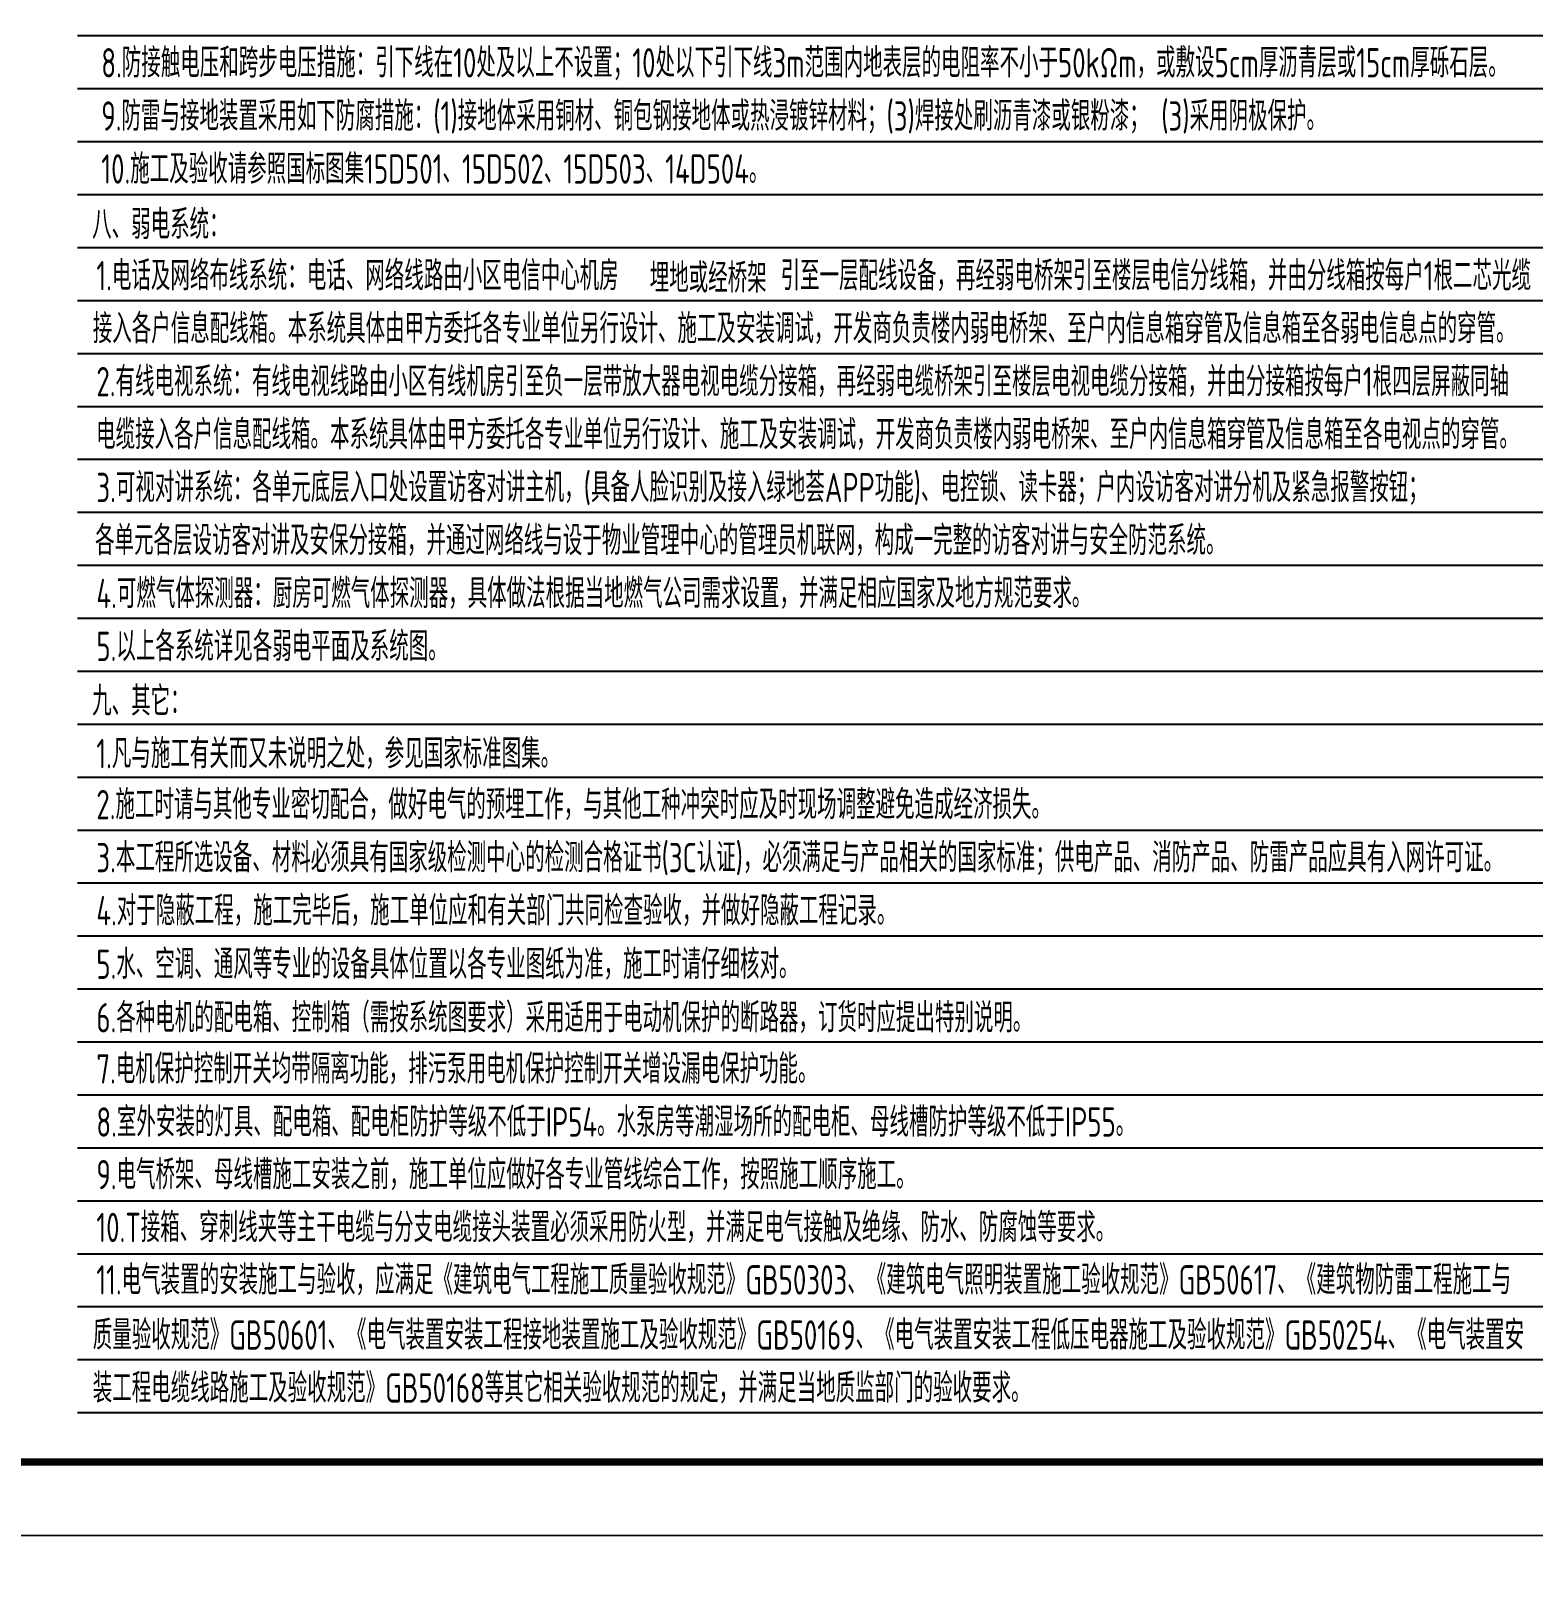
# Model space of a CAD drawing. Extents: x 3753737 to 4713801, y -857380 to 24339.
# Drawn here: x 4054718 to 4075223, y -630329 to -609328 of the extents above; entities that cross this region are included whole.
import ezdxf

# ---------------------------------------------------------------- set-up
doc = ezdxf.new("R2010")
doc.units = 0
doc.header["$LTSCALE"] = 1000
doc.header["$MEASUREMENT"] = 0
doc.layers.add('TEL_TEXT', color=7, linetype='CONTINUOUS')
doc.layers.add('图框', color=147, linetype='CONTINUOUS', lineweight=20)
doc.styles.add('TSSD_Dimension', font='Tssdeng.shx', dxfattribs={"width": 0.7, "bigfont": 'tssdchn.shx'})

msp = doc.modelspace()

# ---------------------------------------------------------------- linework, layer by layer
at = {"layer": 'TEL_TEXT', "color": 0}
for p, q in [((4055355.8, -609394.3), (4076725.9, -609394.3)), ((4055355.8, -610116.8), (4076725.9, -610116.8)), ((4055355.8, -610839.2), (4076725.9, -610839.2)), ((4055355.8, -611561.7), (4076725.9, -611561.7)), ((4055355.8, -612284.2), (4076725.9, -612284.2)), ((4055355.8, -613006.6), (4076725.9, -613006.6)), ((4055355.8, -613729.1), (4076725.9, -613729.1)), ((4055355.8, -614451.5), (4076725.9, -614451.5)), ((4055355.8, -615174), (4076725.9, -615174)), ((4055355.8, -615896.4), (4076725.9, -615896.4)), ((4055355.8, -616618.9), (4076725.9, -616618.9)), ((4055355.8, -617341.3), (4076725.9, -617341.3)), ((4055355.8, -618063.8), (4076725.9, -618063.8)), ((4055355.8, -618786.3), (4076725.9, -618786.3)), ((4055355.8, -619508.7), (4076725.9, -619508.7)), ((4055355.8, -620231.2), (4076725.9, -620231.2)), ((4055355.8, -620953.6), (4076725.9, -620953.6)), ((4055355.8, -621676.1), (4076725.9, -621676.1)), ((4055355.8, -622398.5), (4076725.9, -622398.5)), ((4055355.8, -623121), (4076725.9, -623121)), ((4055355.8, -623843.4), (4076725.9, -623843.4)), ((4055355.8, -624565.9), (4076725.9, -624565.9)), ((4055355.8, -625288.3), (4076725.9, -625288.3)), ((4055355.8, -626010.8), (4076725.9, -626010.8)), ((4055355.8, -626733.3), (4076725.9, -626733.3)), ((4055355.8, -627455.7), (4076725.9, -627455.7)), ((4055355.8, -628178.2), (4076725.9, -628178.2))]:
    msp.add_line(p, q, dxfattribs=at)
at = {"layer": '图框'}
for points in [[(4026611, -587899.4), (4086010.8, -587899.4), (4086010.8, -629853.6), (4026611, -629853.6)], [(4026611, -629853.6), (4110711, -629853.6), (4110711, -689253.6), (4026611, -689253.6)]]:
    msp.add_lwpolyline(points, close=True, dxfattribs=at)
at = {"layer": '图框', "const_width": 100}
msp.add_lwpolyline([(4029111, -628853.6), (4085011, -628853.6), (4085011, -588853.6), (4029111, -588853.6)], close=True, dxfattribs=at)

# ---------------------------------------------------------------- texts
at = {"layer": 'TEL_TEXT', "style": 'TSSD_Dimension', "width": 0.7}
for s, p in [('8.防接触电压和跨步电压措施：引下线在10处及以上不设置；10处以下引下线3m范围内地表层的电阻率不小于50kΩm，或敷设5cm厚沥青层或15cm厚砾石层。', (4055680.5, -609965)), ('9.防雷与接地装置采用如下防腐措施：(1)接地体采用铜材、铜包钢接地体或热浸镀锌材料；(3)焊接处刷沥青漆或银粉漆； (3)采用阴极保护。', (4055680.5, -610690.9)), ('10.施工及验收请参照国标图集15D501、15D502、15D503、14D504。', (4055680.5, -611413.4)), ('八、弱电系统：', (4055555.7, -612169.6)), ('1.电话及网络布线系统：电话、网络线路由小区电信中心机房             引至一层配线设备，再经弱电桥架引至楼层电信分线箱，并由分线箱按每户1根二芯光缆', (4055613.3, -612868.7)), ('接入各户信息配线箱。本系统具体由甲方委托各专业单位另行设计、施工及安装调试，开发商负责楼内弱电桥架、至户内信息箱穿管及信息箱至各弱电信息点的穿管。', (4055564.2, -613591.1)), ('2.有线电视系统：有线电视线路由小区有线机房引至负一层带放大器电视电缆分接箱，再经弱电缆桥架引至楼层电视电缆分接箱，并由分接箱按每户1根四层屏蔽同轴', (4055613.3, -614313.6)), ('电缆接入各户信息配线箱。本系统具体由甲方委托各专业单位另行设计、施工及安装调试，开发商负责楼内弱电桥架、至户内信息箱穿管及信息箱至各电视点的穿管。', (4055609.8, -615036)), ('3.可视对讲系统：各单元底层入口处设置访客对讲主机，(具备人脸识别及接入绿地荟APP功能)、电控锁、读卡器；户内设访客对讲分机及紧急报警按钮；', (4055613.3, -615758.5)), ('各单元各层设访客对讲及安保分接箱，并通过网络线与设于物业管理中心的管理员机联网，构成一完整的访客对讲与安全防范系统。', (4055595.7, -616481)), ('4.可燃气体探测器：厨房可燃气体探测器，具体做法根据当地燃气公司需求设置，并满足相应国家及地方规范要求。', (4055613.3, -617203.4)), ('5.以上各系统详见各弱电平面及系统图。', (4055613.3, -617925.9)), ('九、其它：', (4055555.7, -618671.7)), ('1.凡与施工有关而又未说明之处，参见国家标准图集。', (4055612.7, -619388.8)), ('2.施工时请与其他专业密切配合，做好电气的预埋工作，与其他工种冲突时应及时现场调整避免造成经济损失。', (4055612.7, -620084)), ('3.本工程所选设备、材料必须具有国家级检测中心的检测合格证书(3C认证)，必须满足与产品相关的国家标准；供电产品、消防产品、防雷产品应具有入网许可证。', (4055612.7, -620807.9)), ('4.对于隐蔽工程，施工完毕后，施工单位应和有关部门共同检查验收，并做好隐蔽工程记录。', (4055612.7, -621531.5)), ('5.水、空调、通风等专业的设备具体位置以各专业图纸为准，施工时请仔细核对。', (4055612.7, -622261.7)), ('6.各种电机的配电箱、控制箱（需按系统图要求）采用适用于电动机保护的断路器，订货时应提出特别说明。', (4055613.3, -622991.9)), ('7.电机保护控制开关均带隔离功能，排污泵用电机保护控制开关增设漏电保护功能。', (4055613.3, -623689.6)), ('8.室外安装的灯具、配电箱、配电柜防护等级不低于IP54。水泵房等潮湿场所的配电柜、母线槽防护等级不低于IP55。', (4055613.3, -624414.5)), ('9.电气桥架、母线槽施工安装之前，施工单位应做好各专业管线综合工作，按照施工顺序施工。', (4055613.3, -625131.9)), ('10.T接箱、穿刺线夹等主干电缆与分支电缆接头装置必须采用防火型，并满足电气接触及绝缘、防水、防腐蚀等要求。', (4055613.3, -625853.1)), ('11.电气装置的安装施工与验收，应满足《建筑电气工程施工质量验收规范》GB50303、《建筑电气照明装置施工验收规范》GB50617、《建筑物防雷工程施工与', (4055612.7, -626568.1)), ('质量验收规范》GB50601、《电气装置安装工程接地装置施工及验收规范》GB50169、《电气装置安装工程低压电器施工及验收规范》GB50254、《电气装置安', (4055564.5, -627320.2)), ('装工程电缆线路施工及验收规范》GB50168等其它相关验收规范的规定，并满足当地质监部门的验收要求。', (4055564.5, -628042.6))]:
    msp.add_text(s, height=400, dxfattribs=at).set_placement(p)
at = {"layer": 'TEL_TEXT', "color": 1, "style": 'TSSD_Dimension', "width": 0.7}
msp.add_text('埋地或经桥架', height=400, dxfattribs=at).set_placement((4063165.5, -612899.3))

doc.saveas('drawing.dxf')
